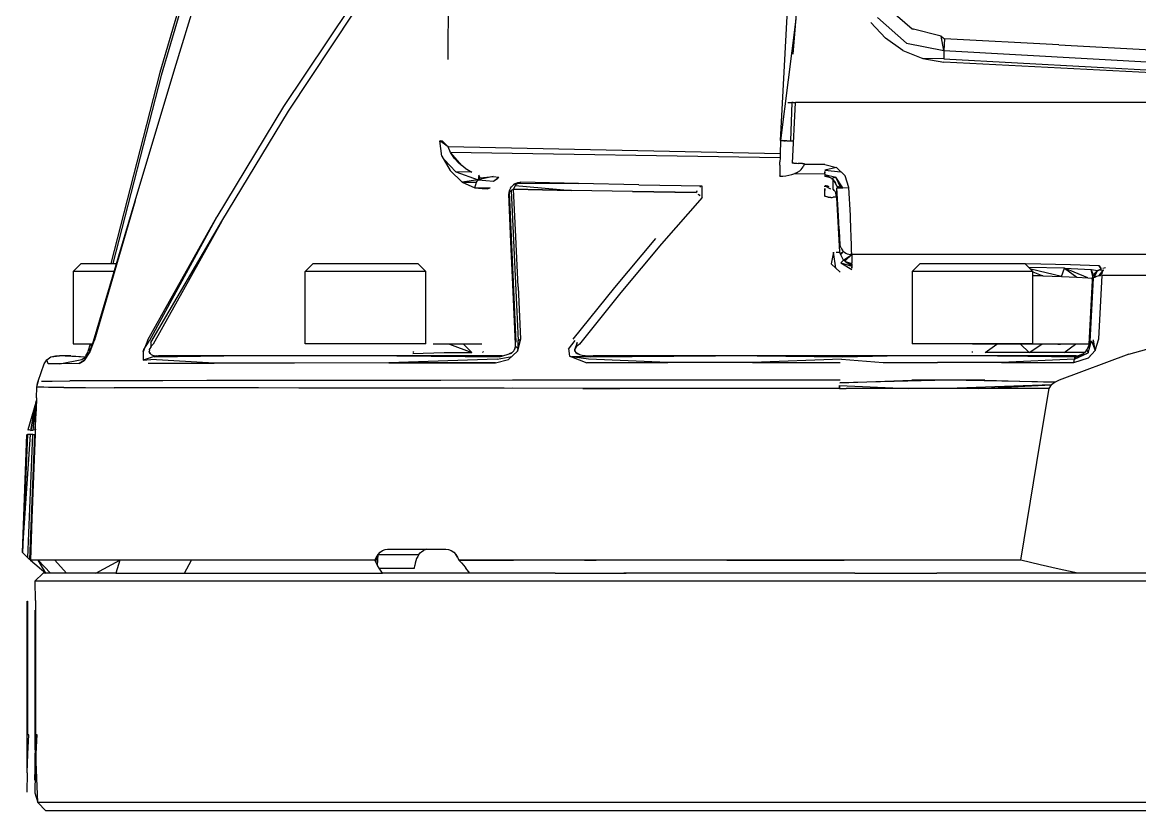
# Model space of a CAD drawing. Header units: millimetres. Extents: x -57554 to 16546, y 2142 to 98430.
# Drawn here: x -45998.7 to -45721.2, y 66074 to 66269.9 of the extents above; entities that cross this region are included whole.
import ezdxf

# ---------------------------------------------------------------- set-up
doc = ezdxf.new("R2010")
doc.units = ezdxf.units.MM

msp = doc.modelspace()

# ---------------------------------------------------------------- linework, layer by layer
at = {"color": 2, "linetype": 'Continuous'}
for p, q in [((-45810.36, 66240.48), (-45799.19, 66453.54)), ((-45964.42, 66257.5), (-45955.02, 66289.62)), ((-45954.79, 66288.72), (-45964.2, 66256.62)), ((-45960.79, 66258.35), (-45951.34, 66289.51)), ((-45892.91, 66260.64), (-45892.75, 66280.85)), ((-45805.92, 66278.43), (-45807.3, 66261.92)), ((-45917.36, 66273.53), (-45933.77, 66248.9)), ((-45932.58, 66247.77), (-45916.26, 66272.39)), ((-45786.25, 66271.03), (-45779.04, 66264.7)), ((-45783.11, 66272.96), (-45777.67, 66268.24)), ((-45806.57, 66270.66), (-45810.36, 66240.48)), ((-45784.33, 66265.91), (-45787.93, 66269.85)), ((-45777.67, 66268.24), (-45777.22, 66268.13)), ((-45770.45, 66266.43), (-45777.67, 66268.24)), ((-45779.96, 66262.87), (-45784.33, 66265.91)), ((-45769.78, 66262.85), (-45770.45, 66266.43)), ((-45770.45, 66266.43), (-45769.66, 66265.74)), ((-45769.66, 66265.74), (-45769.78, 66262.85)), ((-45741.21, 66264.23), (-45769.66, 66265.74)), ((-45779.96, 66262.87), (-45775.03, 66260.86)), ((-45779.04, 66264.7), (-45769.78, 66262.85)), ((-45769.78, 66262.85), (-45769.82, 66260.76)), ((-45769.78, 66262.85), (-45674.35, 66257.49)), ((-45741.21, 66264.23), (-45715.17, 66262.84)), ((-45775.03, 66260.86), (-45769.77, 66259.99)), ((-45769.82, 66260.76), (-45775.03, 66260.86)), ((-45769.82, 66260.76), (-45674.48, 66255.55)), ((-45674.53, 66255), (-45769.77, 66259.99)), ((-45970.6, 66225.47), (-45960.79, 66258.35)), ((-45964.54, 66257.04), (-45964.42, 66257.5)), ((-45964.54, 66257.04), (-45964.42, 66257.5)), ((-45976.62, 66209.95), (-45964.54, 66257.04)), ((-45964.2, 66256.62), (-45976.15, 66209.95)), ((-45933.77, 66248.9), (-45950.4, 66221.51)), ((-45808.53, 66249.95), (-45808.02, 66249.95)), ((-45808.02, 66249.95), (-45807.57, 66249.95)), ((-45808.02, 66249.95), (-45807.65, 66249.95)), ((-45807.57, 66249.95), (-45807.87, 66240.38)), ((-45807.65, 66249.95), (-45807.57, 66249.95)), ((-45807.2, 66249.95), (-45807.57, 66249.95)), ((-45806.71, 66249.95), (-45807.5, 66234.83)), ((-45807.2, 66249.95), (-45806.93, 66249.95)), ((-45806.93, 66249.95), (-45806.76, 66249.95)), ((-45806.76, 66249.95), (-45806.71, 66249.95)), ((-45806.6, 66249.95), (-45806.68, 66249.95)), ((-45806.48, 66249.95), (-45806.6, 66249.95)), ((-45806.3, 66249.95), (-45806.48, 66249.95)), ((-45806.09, 66249.95), (-45806.3, 66249.95)), ((-45805.83, 66249.95), (-45806.09, 66249.95)), ((-45805.53, 66249.95), (-45805.83, 66249.95)), ((-45805.21, 66249.95), (-45805.53, 66249.95)), ((-45804.85, 66249.95), (-45805.21, 66249.95)), ((-45804.48, 66249.95), (-45804.85, 66249.95)), ((-45804.1, 66249.95), (-45804.48, 66249.95)), ((-45803.71, 66249.95), (-45804.1, 66249.95)), ((-45532.35, 66249.95), (-45803.71, 66249.95)), ((-45949.13, 66220.41), (-45932.58, 66247.77)), ((-45810.36, 66240.48), (-45810.4, 66239.35)), ((-45810.36, 66240.48), (-45809.95, 66240.46)), ((-45892.89, 66238.94), (-45894.99, 66240.37)), ((-45894.99, 66240.37), (-45894.4, 66240.37)), ((-45894.5, 66236.62), (-45894.99, 66240.37)), ((-45894.4, 66240.37), (-45892.89, 66238.94)), ((-45810.46, 66237.16), (-45892.89, 66238.94)), ((-45892.33, 66237.51), (-45892.89, 66238.94)), ((-45810.43, 66238.23), (-45810.46, 66237.16)), ((-45810.4, 66239.35), (-45810.43, 66238.23)), ((-45809.17, 66240.42), (-45809.95, 66240.46)), ((-45809.95, 66240.46), (-45809.55, 66240.44)), ((-45809.55, 66240.44), (-45809.17, 66240.42)), ((-45808.8, 66240.41), (-45809.17, 66240.42)), ((-45808.8, 66240.41), (-45808.45, 66240.4)), ((-45808.45, 66240.4), (-45808.14, 66240.39)), ((-45808.14, 66240.39), (-45807.87, 66240.38)), ((-45807.87, 66240.38), (-45807.64, 66240.38)), ((-45807.64, 66240.38), (-45807.45, 66240.38)), ((-45807.45, 66240.38), (-45807.32, 66240.38)), ((-45807.32, 66240.38), (-45807.23, 66240.39)), ((-45894.5, 66236.62), (-45892.45, 66233.07)), ((-45891.04, 66232.71), (-45893.8, 66235.66)), ((-45891.85, 66236.8), (-45892.33, 66237.51)), ((-45810.49, 66236.15), (-45892.33, 66237.51)), ((-45889.48, 66234.27), (-45892.33, 66237.51)), ((-45892.33, 66237.51), (-45891.4, 66236.13)), ((-45891.4, 66236.13), (-45891.85, 66236.8)), ((-45891.4, 66236.13), (-45890.16, 66234.81)), ((-45810.52, 66234.35), (-45810.51, 66235.2)), ((-45810.49, 66236.15), (-45810.51, 66235.2)), ((-45810.46, 66237.16), (-45810.49, 66236.15)), ((-45889.44, 66230.14), (-45892.45, 66233.07)), ((-45886.99, 66232.61), (-45891.04, 66232.71)), ((-45891.04, 66232.71), (-45885.43, 66230.68)), ((-45888.67, 66233.62), (-45890.16, 66234.81)), ((-45888.67, 66233.62), (-45886.99, 66232.61)), ((-45810.52, 66234.35), (-45810.54, 66233.6)), ((-45810.54, 66233.6), (-45810.54, 66232.96)), ((-45810.54, 66232.96), (-45810.54, 66232.45)), ((-45810.54, 66232.45), (-45810.54, 66232.06)), ((-45807.57, 66232.03), (-45806.85, 66232.27)), ((-45807.4, 66234.84), (-45807.47, 66234.83)), ((-45807.27, 66234.84), (-45807.4, 66234.84)), ((-45807.1, 66234.84), (-45807.27, 66234.84)), ((-45807.1, 66234.84), (-45806.88, 66234.84)), ((-45806.88, 66234.84), (-45806.62, 66234.83)), ((-45806.39, 66232.49), (-45806.85, 66232.27)), ((-45806.85, 66232.27), (-45799.37, 66232.23)), ((-45806.62, 66234.83), (-45806.33, 66234.82)), ((-45806.39, 66232.49), (-45806.12, 66232.62)), ((-45806.33, 66234.82), (-45806, 66234.81)), ((-45806.12, 66232.62), (-45805.6, 66232.95)), ((-45805.65, 66234.8), (-45806, 66234.81)), ((-45805.28, 66234.78), (-45805.65, 66234.8)), ((-45805.6, 66232.95), (-45805.21, 66233.28)), ((-45804.89, 66234.76), (-45805.28, 66234.78)), ((-45805.21, 66233.28), (-45804.73, 66233.93)), ((-45804.89, 66234.76), (-45804.5, 66234.74)), ((-45804.52, 66234.52), (-45804.73, 66233.93)), ((-45804.51, 66234.6), (-45804.52, 66234.52)), ((-45799.37, 66234.52), (-45804.52, 66234.52)), ((-45804.5, 66234.74), (-45804.51, 66234.67)), ((-45804.51, 66234.67), (-45804.51, 66234.6)), ((-45799.37, 66234.52), (-45796.47, 66233.77)), ((-45796.47, 66233.77), (-45799.37, 66233.08)), ((-45799.37, 66233.08), (-45795.38, 66232.73)), ((-45799.37, 66232.77), (-45799.37, 66232.54)), ((-45799.37, 66232.48), (-45799.37, 66232.77)), ((-45799.37, 66232.54), (-45799.37, 66232.48)), ((-45799.37, 66232.23), (-45799.37, 66232.48)), ((-45799.37, 66232.23), (-45799.37, 66231.6)), ((-45794.29, 66231.7), (-45796.47, 66233.77)), ((-45885.43, 66230.68), (-45889.44, 66230.14)), ((-45889.44, 66230.14), (-45885.91, 66230.15)), ((-45889.44, 66230.14), (-45886.29, 66228.71)), ((-45886.29, 66228.71), (-45885.91, 66230.15)), ((-45886.29, 66228.71), (-45885.91, 66230.15)), ((-45885.91, 66230.15), (-45885.43, 66230.7)), ((-45885.91, 66230.15), (-45885.43, 66230.68)), ((-45885.26, 66231.9), (-45885.43, 66230.68)), ((-45881.7, 66231.51), (-45885.43, 66230.7)), ((-45885.43, 66230.68), (-45884.96, 66231.22)), ((-45885.43, 66230.7), (-45884.96, 66231.22)), ((-45885.43, 66230.7), (-45881.62, 66230.42)), ((-45884.96, 66231.22), (-45885.26, 66231.9)), ((-45884.96, 66231.22), (-45881.7, 66231.51)), ((-45881.7, 66231.51), (-45880.32, 66231.39)), ((-45881.62, 66230.42), (-45881.33, 66230.67)), ((-45881.33, 66230.67), (-45880.66, 66231.05)), ((-45881.33, 66230.67), (-45881.01, 66230.88)), ((-45881.02, 66230.89), (-45880.32, 66231.39)), ((-45881.01, 66230.88), (-45880.66, 66231.05)), ((-45876.66, 66229.5), (-45876.95, 66229.25)), ((-45876.34, 66229.71), (-45876.66, 66229.5)), ((-45876.34, 66229.71), (-45876, 66229.88)), ((-45875.61, 66229.88), (-45876.24, 66229.29)), ((-45876, 66229.88), (-45875.63, 66230.01)), ((-45875.63, 66230.01), (-45875.26, 66230.08)), ((-45874.87, 66230.11), (-45875.61, 66229.88)), ((-45875.61, 66229.88), (-45860.58, 66229.78)), ((-45875.26, 66230.08), (-45874.87, 66230.11)), ((-45860.58, 66229.78), (-45874.87, 66230.11)), ((-45845.56, 66229.48), (-45860.58, 66229.78)), ((-45845.56, 66229.48), (-45829.86, 66229.21)), ((-45810.54, 66232.06), (-45810.52, 66231.82)), ((-45810.52, 66231.82), (-45810.51, 66231.72)), ((-45810.51, 66231.6), (-45810.51, 66231.72)), ((-45810.51, 66231.6), (-45809.76, 66231.64)), ((-45809.76, 66231.64), (-45809.02, 66231.72)), ((-45809.02, 66231.72), (-45808.29, 66231.85)), ((-45808.29, 66231.85), (-45807.57, 66232.03)), ((-45799.37, 66232.02), (-45796.65, 66231.41)), ((-45799.37, 66231.64), (-45799, 66231.58)), ((-45797.92, 66231.23), (-45799.37, 66231.6)), ((-45799, 66231.58), (-45799.37, 66231.6)), ((-45798.62, 66231.51), (-45799, 66231.58)), ((-45798.26, 66231.39), (-45798.62, 66231.51)), ((-45797.92, 66231.23), (-45798.26, 66231.39)), ((-45797.6, 66231.02), (-45797.92, 66231.23)), ((-45796.65, 66231.41), (-45797.6, 66231.02)), ((-45797.6, 66231.02), (-45797.31, 66230.78)), ((-45797.05, 66230.5), (-45797.31, 66230.78)), ((-45797.31, 66228.38), (-45797.31, 66230.78)), ((-45797.31, 66230.78), (-45796.42, 66229.13)), ((-45797.05, 66230.5), (-45797.31, 66230.78)), ((-45796.83, 66230.19), (-45797.05, 66230.5)), ((-45796.65, 66229.86), (-45796.83, 66230.19)), ((-45794.88, 66228.76), (-45796.65, 66231.41)), ((-45795.43, 66228.75), (-45796.65, 66231.41)), ((-45796.51, 66229.5), (-45796.65, 66229.86)), ((-45796.42, 66229.13), (-45796.51, 66229.5)), ((-45793.38, 66228.83), (-45794.29, 66231.7)), ((-45886.3, 66228.7), (-45882.49, 66228.74)), ((-45886.3, 66228.7), (-45884.5, 66228.59)), ((-45882.49, 66228.74), (-45884.5, 66228.59)), ((-45884.5, 66228.59), (-45883.23, 66228.47)), ((-45883.23, 66228.47), (-45882.49, 66228.74)), ((-45877.86, 66227.19), (-45877.67, 66227.64)), ((-45877.82, 66227.57), (-45877.86, 66227.19)), ((-45877.32, 66215.34), (-45877.86, 66227.19)), ((-45877.74, 66227.94), (-45877.82, 66227.57)), ((-45877.61, 66228.31), (-45877.74, 66227.94)), ((-45877.67, 66227.64), (-45877.27, 66228.05)), ((-45875.99, 66190.34), (-45877.67, 66227.64)), ((-45877.43, 66228.65), (-45877.61, 66228.31)), ((-45877.43, 66228.65), (-45877.21, 66228.97)), ((-45876.69, 66228.4), (-45877.27, 66228.05)), ((-45877.27, 66228.05), (-45875.56, 66190.76)), ((-45877.21, 66228.97), (-45876.95, 66229.25)), ((-45876.24, 66229.29), (-45876.69, 66228.4)), ((-45876.13, 66216.56), (-45876.69, 66228.4)), ((-45876.69, 66228.4), (-45862.26, 66228.08)), ((-45862.26, 66228.08), (-45876.69, 66228.4)), ((-45876.13, 66216.56), (-45876.69, 66228.4)), ((-45876.24, 66229.29), (-45862.26, 66228.08)), ((-45847.1, 66227.79), (-45862.26, 66228.08)), ((-45847.1, 66227.79), (-45831.28, 66227.53)), ((-45831.27, 66227.54), (-45847.1, 66227.79)), ((-45831.27, 66227.54), (-45831.12, 66228)), ((-45831.12, 66228), (-45831.26, 66227.53)), ((-45830.85, 66227.16), (-45830.61, 66226.95)), ((-45830.85, 66227.16), (-45830.37, 66226.74)), ((-45830.61, 66226.95), (-45830.37, 66226.74)), ((-45830.43, 66228.99), (-45830.15, 66229.14)), ((-45830.4, 66229), (-45830.15, 66229.14)), ((-45829.86, 66229.09), (-45829.86, 66229.17)), ((-45829.86, 66228.96), (-45829.86, 66229.09)), ((-45829.86, 66228.79), (-45829.86, 66228.96)), ((-45829.86, 66228.87), (-45829.86, 66228.96)), ((-45829.86, 66228.79), (-45829.86, 66228.87)), ((-45829.86, 66228.58), (-45829.86, 66228.79)), ((-45829.86, 66228.33), (-45829.86, 66228.58)), ((-45829.86, 66228.04), (-45829.86, 66228.33)), ((-45829.86, 66227.73), (-45829.86, 66228.04)), ((-45829.86, 66227.39), (-45829.86, 66227.73)), ((-45829.86, 66227.03), (-45829.86, 66227.68)), ((-45829.86, 66227.39), (-45829.86, 66227.68)), ((-45829.86, 66227.03), (-45829.86, 66227.39)), ((-45829.86, 66226.66), (-45829.86, 66227.03)), ((-45829.86, 66226.29), (-45829.86, 66226.66)), ((-45799, 66229.18), (-45799.37, 66229.21)), ((-45799.37, 66229.21), (-45797.99, 66228.44)), ((-45799.37, 66229.09), (-45799.37, 66229.17)), ((-45799.37, 66228.96), (-45799.37, 66229.09)), ((-45799.37, 66228.58), (-45799.37, 66228.05)), ((-45799.37, 66228.33), (-45799.37, 66228.58)), ((-45799.37, 66228.05), (-45799.37, 66228.33)), ((-45799.37, 66228.04), (-45799.37, 66228.33)), ((-45799.37, 66227.73), (-45799.37, 66228.04)), ((-45799.37, 66227.39), (-45799.37, 66227.73)), ((-45799.37, 66227.03), (-45799.37, 66227.39)), ((-45799.37, 66226.66), (-45799.37, 66227.03)), ((-45798.23, 66226.34), (-45799.37, 66226.66)), ((-45799.37, 66226.66), (-45797.88, 66226.35)), ((-45798.62, 66229.11), (-45799, 66229.18)), ((-45798.26, 66228.99), (-45798.62, 66229.11)), ((-45797.05, 66228.1), (-45797.31, 66228.38)), ((-45797.06, 66228.11), (-45797.31, 66228.38)), ((-45796.83, 66227.8), (-45797.05, 66228.1)), ((-45796.65, 66227.46), (-45796.83, 66227.8)), ((-45796.48, 66226.38), (-45796.65, 66227.46)), ((-45796.51, 66227.11), (-45796.65, 66227.46)), ((-45795.97, 66228.74), (-45796.42, 66229.13)), ((-45795.43, 66228.75), (-45796.42, 66229.13)), ((-45796.01, 66221.78), (-45796.38, 66228.75)), ((-45796.38, 66228.75), (-45795.97, 66228.74)), ((-45796.38, 66226.36), (-45796.38, 66228.75)), ((-45795.97, 66228.74), (-45795.43, 66228.75)), ((-45795.43, 66228.75), (-45794.88, 66228.76)), ((-45794.88, 66228.76), (-45793.38, 66228.83)), ((-45793.02, 66221.86), (-45793.38, 66228.83)), ((-45980.96, 66190.62), (-45970.6, 66225.47)), ((-45970.6, 66225.47), (-45980.77, 66190.91)), ((-45829.86, 66226.29), (-45839.9, 66214.85)), ((-45798.23, 66226.34), (-45798.6, 66226.32)), ((-45797.88, 66226.35), (-45798.23, 66226.34)), ((-45797.88, 66226.35), (-45797.55, 66226.36)), ((-45797.55, 66226.36), (-45797.26, 66226.37)), ((-45797, 66226.38), (-45797.26, 66226.37)), ((-45796.78, 66226.38), (-45797, 66226.38)), ((-45796.61, 66226.38), (-45796.78, 66226.38)), ((-45796.48, 66226.38), (-45796.61, 66226.38)), ((-45795.67, 66212.75), (-45796.38, 66226.36)), ((-45967.49, 66190.95), (-45950.4, 66221.51)), ((-45950.4, 66221.51), (-45967.2, 66190.65)), ((-45795.84, 66218.41), (-45796.01, 66221.78)), ((-45792.97, 66220.6), (-45793.02, 66221.86)), ((-45967.49, 66190.95), (-45951.77, 66219.06)), ((-45966.74, 66190.28), (-45949.13, 66220.41)), ((-45949.13, 66220.41), (-45966.15, 66189.87)), ((-45795.84, 66218.41), (-45795.71, 66215.93)), ((-45792.93, 66219.36), (-45792.97, 66220.6)), ((-45792.88, 66218.17), (-45792.93, 66219.36)), ((-45875.54, 66204.13), (-45876.13, 66216.56)), ((-45851.55, 66203.98), (-45841.36, 66216.12)), ((-45795.71, 66215.93), (-45795.67, 66214.96)), ((-45792.84, 66217.04), (-45792.88, 66218.17)), ((-45792.8, 66215.99), (-45792.84, 66217.04)), ((-45792.77, 66215.05), (-45792.8, 66215.99)), ((-45876.77, 66202.91), (-45877.32, 66215.34)), ((-45839.9, 66214.85), (-45850.03, 66202.71)), ((-45797.17, 66212.74), (-45797.76, 66209.8)), ((-45796.67, 66208.77), (-45797.17, 66212.74)), ((-45796.55, 66212.76), (-45796.29, 66212.76)), ((-45796.29, 66212.76), (-45796.07, 66212.76)), ((-45796.07, 66212.76), (-45795.9, 66212.76)), ((-45795.9, 66212.76), (-45795.77, 66212.76)), ((-45795.77, 66212.76), (-45795.69, 66212.76)), ((-45794.74, 66210.72), (-45795.69, 66212.76)), ((-45795.67, 66214.96), (-45795.62, 66214.59)), ((-45795.66, 66212.68), (-45795.67, 66212.75)), ((-45795.62, 66214.59), (-45795.53, 66214.22)), ((-45795.54, 66212.42), (-45794.74, 66212.94)), ((-45795.53, 66214.22), (-45795.39, 66213.86)), ((-45795.41, 66212.15), (-45794.74, 66212.94)), ((-45795.39, 66213.86), (-45795.21, 66213.53)), ((-45795.21, 66213.53), (-45794.99, 66213.22)), ((-45794.74, 66212.94), (-45794.99, 66213.22)), ((-45794.74, 66212.94), (-45794.44, 66212.7)), ((-45792.74, 66214.21), (-45792.77, 66215.05)), ((-45792.72, 66213.5), (-45792.74, 66214.21)), ((-45792.7, 66212.93), (-45792.72, 66213.5)), ((-45792.68, 66212.5), (-45792.7, 66212.93)), ((-45795.39, 66210.09), (-45794.74, 66210.72)), ((-45794.73, 66210.72), (-45795.39, 66210.09)), ((-45795.39, 66210.09), (-45792.67, 66208.42)), ((-45795.39, 66210.09), (-45792.67, 66209.27)), ((-45794.73, 66210.72), (-45792.67, 66212.12)), ((-45792.67, 66209.27), (-45794.73, 66210.72)), ((-45794.44, 66212.7), (-45794.12, 66212.5)), ((-45794.42, 66210.5), (-45792.67, 66212.12)), ((-45794.34, 66210.44), (-45792.67, 66209.9)), ((-45794.12, 66212.5), (-45793.78, 66212.33)), ((-45794.04, 66210.23), (-45793.78, 66210.11)), ((-45793.78, 66212.33), (-45793.42, 66212.22)), ((-45793.78, 66210.11), (-45793.42, 66209.99)), ((-45793.42, 66212.22), (-45793.05, 66212.14)), ((-45793.42, 66209.99), (-45793.05, 66209.92)), ((-45792.67, 66212.12), (-45793.05, 66212.14)), ((-45792.67, 66212.23), (-45792.68, 66212.5)), ((-45792.67, 66212.12), (-45792.67, 66212.23)), ((-45546.36, 66212.12), (-45792.67, 66212.12)), ((-45792.67, 66212.12), (-45792.67, 66209.9)), ((-45984.02, 66209.95), (-45986.02, 66207.95)), ((-45986.02, 66207.95), (-45986.02, 66189.95)), ((-45975.8, 66207.95), (-45986.02, 66207.95)), ((-45984.02, 66209.95), (-45983.86, 66209.95)), ((-45983.86, 66209.95), (-45983.38, 66209.95)), ((-45983.38, 66209.95), (-45982.6, 66209.95)), ((-45982.6, 66209.95), (-45975.21, 66209.95)), ((-45981.53, 66209.95), (-45980.87, 66209.95)), ((-45980.87, 66209.95), (-45980.21, 66209.95)), ((-45928.44, 66207.95), (-45926.44, 66209.95)), ((-45928.44, 66189.95), (-45928.44, 66207.95)), ((-45898.44, 66207.95), (-45928.44, 66207.95)), ((-45926.44, 66209.95), (-45926.28, 66209.95)), ((-45926.28, 66209.95), (-45925.8, 66209.95)), ((-45925.8, 66209.95), (-45925.02, 66209.95)), ((-45925.02, 66209.95), (-45924.49, 66209.95)), ((-45925.02, 66209.95), (-45900.44, 66209.95)), ((-45924.49, 66209.95), (-45923.95, 66209.95)), ((-45917.45, 66209.95), (-45916.46, 66209.95)), ((-45916.46, 66209.95), (-45915.47, 66209.95)), ((-45907.53, 66209.95), (-45906.66, 66209.95)), ((-45906.66, 66209.95), (-45905.79, 66209.95)), ((-45901.07, 66209.95), (-45900.83, 66209.95)), ((-45900.83, 66209.95), (-45900.6, 66209.95)), ((-45898.44, 66207.95), (-45900.44, 66209.95)), ((-45898.44, 66189.95), (-45898.44, 66207.95)), ((-45795.57, 66207.73), (-45797.76, 66209.8)), ((-45793.05, 66209.92), (-45792.67, 66209.9)), ((-45792.67, 66209.78), (-45793.05, 66209.92)), ((-45793.05, 66209.92), (-45792.67, 66209.65)), ((-45793.05, 66209.92), (-45792.67, 66209.27)), ((-45792.67, 66209.78), (-45792.67, 66209.65)), ((-45792.67, 66209.27), (-45792.67, 66209.65)), ((-45792.67, 66209.65), (-45792.67, 66209.48)), ((-45792.67, 66209.48), (-45792.67, 66209.27)), ((-45792.67, 66209.27), (-45792.67, 66209.02)), ((-45792.67, 66208.96), (-45792.67, 66209.02)), ((-45792.67, 66209.02), (-45792.67, 66208.73)), ((-45792.67, 66208.73), (-45792.67, 66208.96)), ((-45775.69, 66209.95), (-45777.69, 66207.95)), ((-45777.69, 66207.95), (-45777.69, 66189.95)), ((-45747.69, 66207.95), (-45777.69, 66207.95)), ((-45775.69, 66209.95), (-45775.53, 66209.95)), ((-45775.53, 66209.95), (-45775.05, 66209.95)), ((-45775.05, 66209.95), (-45774.66, 66209.95)), ((-45775.05, 66209.95), (-45774.27, 66209.95)), ((-45774.66, 66209.95), (-45774.27, 66209.95)), ((-45774.27, 66209.95), (-45749.69, 66209.95)), ((-45768.59, 66209.95), (-45767.65, 66209.95)), ((-45767.65, 66209.95), (-45766.7, 66209.95)), ((-45758.67, 66209.95), (-45757.73, 66209.95)), ((-45757.73, 66209.95), (-45756.78, 66209.95)), ((-45751.1, 66209.95), (-45750.71, 66209.95)), ((-45750.71, 66209.95), (-45750.32, 66209.95)), ((-45749.69, 66209.95), (-45747.69, 66207.95)), ((-45738.38, 66209.62), (-45749.47, 66209.83)), ((-45739.87, 66208.77), (-45748.68, 66208.95)), ((-45740.55, 66206.7), (-45748.23, 66208.5)), ((-45747.69, 66189.95), (-45747.69, 66207.95)), ((-45747.69, 66207.87), (-45745.24, 66206.82)), ((-45740.55, 66206.7), (-45739.87, 66208.77)), ((-45734.06, 66206.4), (-45739.87, 66208.77)), ((-45739.87, 66208.77), (-45733.19, 66208.47)), ((-45739.87, 66208.77), (-45736.78, 66206.56)), ((-45731.25, 66209.32), (-45738.38, 66209.62)), ((-45732.6, 66207.08), (-45733.19, 66208.47)), ((-45733.19, 66208.47), (-45731.54, 66208.16)), ((-45732.77, 66206.73), (-45733.19, 66208.47)), ((-45732.35, 66207.46), (-45732.57, 66207.14)), ((-45731.72, 66208.05), (-45732.53, 66206.44)), ((-45732.09, 66207.75), (-45732.35, 66207.46)), ((-45731.8, 66208), (-45732.09, 66207.75)), ((-45731.8, 66208), (-45731.72, 66208.05)), ((-45731.8, 66208), (-45731.72, 66208.05)), ((-45731.72, 66208.05), (-45731.54, 66208.16)), ((-45731.13, 66208.38), (-45731.54, 66208.16)), ((-45730.24, 66208.27), (-45731.54, 66208.16)), ((-45731.47, 66208.21), (-45731.13, 66208.38)), ((-45731.47, 66208.21), (-45731.38, 66208.25)), ((-45731.38, 66208.25), (-45731.13, 66208.38)), ((-45731.25, 66209.32), (-45730.71, 66208.59)), ((-45730.71, 66208.59), (-45731.25, 66209.32)), ((-45730.24, 66208.27), (-45731.2, 66206.91)), ((-45731.2, 66206.91), (-45730.3, 66208.14)), ((-45730.76, 66208.5), (-45731.13, 66208.38)), ((-45730.86, 66206.95), (-45730.45, 66207.42)), ((-45730.45, 66207.42), (-45730.38, 66207.82)), ((-45730.38, 66207.82), (-45730.3, 66208.14)), ((-45730.36, 66208.75), (-45729.62, 66208.95)), ((-45730.36, 66208.75), (-45730, 66208.87)), ((-45730.3, 66208.14), (-45730.2, 66208.38)), ((-45730.3, 66208.14), (-45730.24, 66208.27)), ((-45730.2, 66208.38), (-45730.24, 66208.27)), ((-45730, 66208.87), (-45729.62, 66208.95)), ((-45745.24, 66206.82), (-45747.69, 66206.86)), ((-45745.24, 66206.82), (-45740.55, 66206.7)), ((-45740.55, 66206.7), (-45736.78, 66206.56)), ((-45736.78, 66206.56), (-45734.06, 66206.4)), ((-45734.06, 66206.4), (-45732.91, 66206.28)), ((-45732.99, 66205.68), (-45733.83, 66189.88)), ((-45732.7, 66206.3), (-45733.55, 66190.5)), ((-45732.98, 66205.84), (-45732.99, 66205.68)), ((-45732.96, 66206.06), (-45732.98, 66205.84)), ((-45732.96, 66206.06), (-45732.87, 66206.44)), ((-45732.87, 66206.44), (-45732.74, 66206.8)), ((-45732.84, 66206.15), (-45732.7, 66206.3)), ((-45732.57, 66207.14), (-45732.74, 66206.8)), ((-45732.7, 66206.3), (-45732.53, 66206.44)), ((-45732.53, 66206.44), (-45732.32, 66206.56)), ((-45732.53, 66206.44), (-45732.32, 66206.56)), ((-45732.32, 66206.56), (-45732.08, 66206.67)), ((-45732.08, 66206.67), (-45731.81, 66206.77)), ((-45731.81, 66206.77), (-45731.51, 66206.85)), ((-45731.51, 66206.85), (-45731.2, 66206.91)), ((-45731.35, 66191.17), (-45730.51, 66206.97)), ((-45731.2, 66206.91), (-45730.86, 66206.95)), ((-45700.65, 66206.86), (-45730.51, 66206.97)), ((-45876.2, 66189.88), (-45876.77, 66202.91)), ((-45875.54, 66204.13), (-45874.94, 66191.09)), ((-45861.87, 66191.1), (-45851.55, 66203.98)), ((-45850.03, 66202.71), (-45860.25, 66189.87)), ((-45980.81, 66190.77), (-45981.9, 66187.96)), ((-45981.71, 66188.45), (-45980.77, 66190.92)), ((-45981.71, 66188.44), (-45980.77, 66190.91)), ((-45981.69, 66188.52), (-45980.96, 66190.62)), ((-45967.5, 66190.94), (-45968.65, 66187.99)), ((-45968.45, 66188.51), (-45967.2, 66190.65)), ((-45875.68, 66188.13), (-45874.94, 66191.09)), ((-45874.94, 66191.08), (-45875.68, 66188.13)), ((-45875.56, 66190.76), (-45874.94, 66191.1)), ((-45875.56, 66190.76), (-45874.95, 66191.08)), ((-45875.53, 66188.73), (-45875.56, 66190.76)), ((-45863.02, 66188.62), (-45861.38, 66190.75)), ((-45734.31, 66188.44), (-45733.1, 66190.73)), ((-45733.97, 66187.75), (-45733.1, 66190.73)), ((-45733.92, 66189.34), (-45733.1, 66190.73)), ((-45733.55, 66190.5), (-45733.1, 66190.73)), ((-45733.1, 66190.73), (-45732.24, 66188.31)), ((-45732.24, 66188.31), (-45732.65, 66190.97)), ((-45732.24, 66188.31), (-45731.35, 66191.17)), ((-45723.88, 66187.43), (-45706.11, 66192.28)), ((-45986.02, 66189.95), (-45985.83, 66189.95)), ((-45985.83, 66189.95), (-45985.28, 66189.95)), ((-45985.28, 66189.95), (-45984.38, 66189.95)), ((-45984.38, 66189.95), (-45982.39, 66189.95)), ((-45981.9, 66187.96), (-45983.28, 66185.84)), ((-45982.89, 66187.01), (-45982.43, 66187.79)), ((-45982.89, 66187.01), (-45982.43, 66187.79)), ((-45982.43, 66187.79), (-45982.31, 66188.16)), ((-45982.39, 66189.95), (-45981.62, 66189.95)), ((-45982.31, 66188.16), (-45981.77, 66189.95)), ((-45982.09, 66187.81), (-45982.14, 66187.59)), ((-45982.05, 66187.92), (-45982.13, 66187.65)), ((-45982.09, 66187.81), (-45982.13, 66187.65)), ((-45982.05, 66187.92), (-45982.09, 66187.81)), ((-45981.95, 66188.24), (-45982.05, 66187.92)), ((-45981.95, 66188.24), (-45981.69, 66188.93)), ((-45981.9, 66187.96), (-45981.72, 66188.43)), ((-45981.69, 66188.93), (-45981.83, 66188.58)), ((-45981.69, 66188.93), (-45981.83, 66188.59)), ((-45981.56, 66189.26), (-45981.69, 66188.93)), ((-45981.62, 66189.95), (-45981.19, 66189.95)), ((-45981.56, 66189.95), (-45981.56, 66189.26)), ((-45981.3, 66189.88), (-45981.28, 66189.95)), ((-45981.29, 66189.88), (-45981.28, 66189.95)), ((-45968.65, 66187.99), (-45968.45, 66188.51)), ((-45968.65, 66187.99), (-45968.62, 66185.9)), ((-45967.12, 66188.44), (-45967.15, 66188.09)), ((-45967.07, 66187.81), (-45967.15, 66188.09)), ((-45967.15, 66188.09), (-45967.07, 66187.79)), ((-45967.12, 66188.44), (-45966.98, 66188.81)), ((-45967.12, 66188.44), (-45967.04, 66188.65)), ((-45967.07, 66187.81), (-45966.9, 66187.54)), ((-45966.9, 66187.54), (-45967.07, 66187.79)), ((-45966.95, 66187.62), (-45967.07, 66187.79)), ((-45966.98, 66188.81), (-45967.04, 66188.65)), ((-45966.76, 66189.17), (-45966.98, 66188.81)), ((-45966.74, 66190.28), (-45966.76, 66189.17)), ((-45966.76, 66189.17), (-45966.48, 66189.53)), ((-45966.48, 66189.53), (-45966.15, 66189.87)), ((-45898.44, 66189.95), (-45928.44, 66189.95)), ((-45901.69, 66187.55), (-45893.86, 66187.83)), ((-45901.57, 66187.8), (-45901.47, 66188.09)), ((-45901.56, 66187.83), (-45901.47, 66188.09)), ((-45884.52, 66189.88), (-45896.62, 66189.88)), ((-45893.86, 66187.83), (-45887.06, 66187.83)), ((-45892.54, 66189.88), (-45887.06, 66187.83)), ((-45887.06, 66187.83), (-45889.1, 66189.88)), ((-45884.42, 66187.8), (-45884.17, 66188.09)), ((-45884.4, 66187.83), (-45884.17, 66188.09)), ((-45875.68, 66188.13), (-45877.95, 66186.03)), ((-45877, 66187.81), (-45877.77, 66187.48)), ((-45877.07, 66187.73), (-45876.61, 66188.25)), ((-45877.07, 66187.73), (-45877, 66187.81)), ((-45877, 66187.81), (-45876.61, 66188.25)), ((-45876.61, 66188.25), (-45876.41, 66188.59)), ((-45876.19, 66189.42), (-45876.41, 66188.59)), ((-45876.41, 66188.59), (-45876.26, 66188.98)), ((-45876.41, 66188.59), (-45876.37, 66188.7)), ((-45876.37, 66188.7), (-45876.26, 66188.98)), ((-45876.26, 66188.98), (-45876.19, 66189.42)), ((-45876.19, 66189.42), (-45876.2, 66189.88)), ((-45876.19, 66189.42), (-45875.53, 66188.73)), ((-45863.04, 66188.78), (-45862.76, 66186.89)), ((-45861.49, 66188.46), (-45861.37, 66188.83)), ((-45861.43, 66188.62), (-45861.49, 66188.46)), ((-45861.49, 66188.46), (-45861.43, 66188.11)), ((-45860.83, 66190.33), (-45861.43, 66188.62)), ((-45861.43, 66188.62), (-45861.37, 66188.83)), ((-45861.43, 66188.11), (-45861.37, 66188.81)), ((-45861.43, 66188.11), (-45861.2, 66187.81)), ((-45860.83, 66190.33), (-45861.37, 66188.83)), ((-45861.1, 66189.19), (-45861.36, 66188.84)), ((-45861.2, 66187.81), (-45860.83, 66187.56)), ((-45860.32, 66187.35), (-45861.19, 66187.81)), ((-45861.19, 66187.81), (-45860.83, 66187.56)), ((-45861.1, 66189.19), (-45860.83, 66190.33)), ((-45860.25, 66189.87), (-45861.1, 66189.19)), ((-45747.69, 66189.95), (-45777.69, 66189.95)), ((-45733.83, 66189.88), (-45762.69, 66189.88)), ((-45762.69, 66187.83), (-45762.69, 66188.09)), ((-45762.69, 66187.8), (-45762.69, 66188.09)), ((-45759.51, 66187.83), (-45756.62, 66189.88)), ((-45734.81, 66187.83), (-45759.51, 66187.83)), ((-45750.81, 66189.88), (-45748.65, 66187.83)), ((-45748.65, 66187.83), (-45745.49, 66189.88)), ((-45741.46, 66189.88), (-45740.87, 66189.88)), ((-45739.92, 66187.83), (-45737.14, 66189.88)), ((-45735.15, 66187.55), (-45734.85, 66187.79)), ((-45734.85, 66187.79), (-45734.77, 66187.88)), ((-45734.31, 66188.44), (-45734.84, 66187.81)), ((-45734.84, 66187.81), (-45734.57, 66188.09)), ((-45734.77, 66187.88), (-45734.57, 66188.09)), ((-45734.57, 66188.09), (-45734.31, 66188.44)), ((-45734.31, 66188.44), (-45733.97, 66187.75)), ((-45733.92, 66189.34), (-45734.09, 66188.86)), ((-45733.55, 66190.5), (-45733.92, 66189.34)), ((-45733.83, 66189.88), (-45733.92, 66189.34)), ((-45732.24, 66188.31), (-45733.89, 66186.52)), ((-45993.23, 66184.96), (-45992.59, 66186)), ((-45992.59, 66186), (-45991.59, 66186.71)), ((-45992.25, 66184.99), (-45992.59, 66186)), ((-45989.35, 66185.02), (-45992.25, 66184.99)), ((-45991.59, 66186.71), (-45990.4, 66186.95)), ((-45991.59, 66186.71), (-45989.44, 66186.95)), ((-45990.4, 66186.95), (-45989.44, 66186.95)), ((-45986.59, 66186.95), (-45989.44, 66186.95)), ((-45989.35, 66185.02), (-45983.91, 66186.05)), ((-45984.54, 66185.05), (-45989.35, 66185.02)), ((-45984.52, 66185.05), (-45989.35, 66185.02)), ((-45988.01, 66186.95), (-45983, 66186.72)), ((-45986.59, 66186.95), (-45983, 66186.72)), ((-45983.28, 66185.84), (-45984.54, 66185.05)), ((-45984.52, 66185.05), (-45983.28, 66185.84)), ((-45983.91, 66186.05), (-45982.43, 66187.14)), ((-45983.91, 66186.05), (-45982.81, 66186.55)), ((-45982.96, 66186.95), (-45982.14, 66187.6)), ((-45982.89, 66186.95), (-45982.3, 66187.34)), ((-45982.13, 66187.65), (-45982.15, 66187.58)), ((-45965.43, 66186.98), (-45968.62, 66185.9)), ((-45968.62, 66185.9), (-45966.78, 66186.08)), ((-45967.38, 66185.12), (-45951.03, 66185.15)), ((-45966.95, 66187.62), (-45966.9, 66187.54)), ((-45966.9, 66187.54), (-45966.65, 66187.33)), ((-45951.03, 66185.15), (-45966.78, 66186.08)), ((-45966.65, 66187.33), (-45966.32, 66187.17)), ((-45966.32, 66187.17), (-45965.92, 66187.06)), ((-45965.92, 66187.06), (-45965.43, 66186.98)), ((-45965.89, 66186.73), (-45948.64, 66186.95)), ((-45965.43, 66186.98), (-45964.83, 66186.95)), ((-45879.46, 66186.95), (-45964.83, 66186.95)), ((-45931.04, 66185.18), (-45951.03, 66185.15)), ((-45907.66, 66185.22), (-45931.04, 66185.18)), ((-45880.75, 66186.15), (-45907.66, 66185.22)), ((-45907.66, 66185.22), (-45881.18, 66185.25)), ((-45881.18, 66185.25), (-45907.66, 66185.22)), ((-45905.66, 66186.95), (-45880.13, 66186.75)), ((-45881.18, 66185.25), (-45877.95, 66186.03)), ((-45881.18, 66185.25), (-45877.95, 66186.03)), ((-45880.75, 66186.15), (-45877.12, 66186.8)), ((-45880.13, 66186.75), (-45877.2, 66187.65)), ((-45877.2, 66187.65), (-45877.07, 66187.73)), ((-45877.2, 66187.65), (-45877.07, 66187.73)), ((-45862.76, 66186.89), (-45862.26, 66186.7)), ((-45862.76, 66186.89), (-45862.27, 66186.71)), ((-45862.26, 66186.7), (-45857.95, 66186.98)), ((-45857.52, 66186.75), (-45862.26, 66186.7)), ((-45858.07, 66186.16), (-45862.26, 66186.7)), ((-45862.26, 66186.7), (-45858.46, 66185.27)), ((-45862.25, 66186.7), (-45858.45, 66185.26)), ((-45860.83, 66187.56), (-45860.32, 66187.35)), ((-45860.8, 66187.55), (-45860.32, 66187.35)), ((-45860.32, 66187.35), (-45859.67, 66187.18)), ((-45859.67, 66187.18), (-45858.88, 66187.06)), ((-45858.88, 66187.06), (-45857.95, 66186.98)), ((-45858.46, 66185.27), (-45838.37, 66185.28)), ((-45838.37, 66185.28), (-45858.45, 66185.26)), ((-45838.37, 66185.28), (-45858.07, 66186.16)), ((-45857.95, 66186.98), (-45856.88, 66186.95)), ((-45836.96, 66186.95), (-45857.52, 66186.75)), ((-45857.52, 66186.75), (-45826.55, 66186.95)), ((-45736.94, 66186.95), (-45856.88, 66186.95)), ((-45817.35, 66185.29), (-45838.37, 66185.28)), ((-45795.26, 66186.18), (-45817.35, 66185.29)), ((-45817.35, 66185.29), (-45795.52, 66185.31)), ((-45816.15, 66186.95), (-45794.9, 66186.75)), ((-45795.26, 66186.18), (-45784.87, 66185.31)), ((-45794.9, 66186.75), (-45783.92, 66186.95)), ((-45784.87, 66185.31), (-45771.42, 66185.32)), ((-45755.51, 66185.32), (-45771.42, 66185.32)), ((-45737.16, 66186.76), (-45766.11, 66186.95)), ((-45737.36, 66186.19), (-45755.51, 66185.32)), ((-45755.51, 66185.32), (-45737.5, 66185.33)), ((-45754.81, 66186.95), (-45737.16, 66186.76)), ((-45723.88, 66187.43), (-45741.14, 66180.94)), ((-45737.5, 66185.33), (-45733.89, 66186.52)), ((-45737.5, 66185.33), (-45737.36, 66186.19)), ((-45737.36, 66186.19), (-45733.97, 66187.75)), ((-45737.36, 66186.19), (-45737.16, 66186.76)), ((-45737.35, 66186.21), (-45733.97, 66187.75)), ((-45737.35, 66186.21), (-45735.15, 66187.55)), ((-45737.16, 66186.76), (-45737.35, 66186.21)), ((-45737.16, 66186.76), (-45735.15, 66187.55)), ((-45737.16, 66186.76), (-45736.94, 66186.95)), ((-45736.94, 66186.95), (-45736.34, 66187.08)), ((-45736.94, 66186.95), (-45736.56, 66186.99)), ((-45733.89, 66186.52), (-45733.22, 66187.25)), ((-45994.76, 66180.68), (-45993.23, 66184.96)), ((-45995.05, 66179.19), (-45995, 66179.69)), ((-45995.05, 66179.19), (-45995, 66179.69)), ((-45995, 66179.69), (-45994.91, 66180.19)), ((-45994.91, 66180.19), (-45995, 66179.69)), ((-45994.91, 66180.19), (-45994.76, 66180.68)), ((-45994.76, 66180.68), (-45994.91, 66180.19)), ((-45993.87, 66180.7), (-45991.25, 66180.72)), ((-45991.25, 66180.72), (-45986.9, 66180.74)), ((-45980.85, 66180.76), (-45986.9, 66180.74)), ((-45973.08, 66180.78), (-45980.85, 66180.76)), ((-45963.8, 66180.8), (-45973.14, 66180.78)), ((-45963.8, 66180.8), (-45964.15, 66180.8)), ((-45952.88, 66180.82), (-45963.8, 66180.8)), ((-45940.32, 66180.83), (-45952.88, 66180.82)), ((-45926.54, 66180.85), (-45940.44, 66180.83)), ((-45911.12, 66180.86), (-45926.54, 66180.85)), ((-45894.69, 66180.88), (-45911.26, 66180.86)), ((-45876.75, 66180.89), (-45894.69, 66180.88)), ((-45857.97, 66180.9), (-45876.91, 66180.89)), ((-45838.01, 66180.91), (-45857.97, 66180.9)), ((-45817.15, 66180.92), (-45838.01, 66180.91)), ((-45795.52, 66180.93), (-45817.15, 66180.92)), ((-45795.7, 66179.57), (-45795.73, 66178.87)), ((-45795.73, 66178.86), (-45795.7, 66179.57)), ((-45795.7, 66179.57), (-45778.68, 66178.85)), ((-45768.67, 66180.94), (-45795.63, 66180.27)), ((-45795.63, 66180.27), (-45777.75, 66180.94)), ((-45759.6, 66180.93), (-45777.75, 66180.94)), ((-45743.05, 66179.78), (-45768.84, 66178.85)), ((-45742.16, 66180.44), (-45768.67, 66180.94)), ((-45761.29, 66178.85), (-45743.05, 66179.78)), ((-45759.6, 66180.93), (-45742.16, 66180.44)), ((-45743.61, 66178.85), (-45743.05, 66179.78)), ((-45742.16, 66180.44), (-45743.05, 66179.78)), ((-45741.14, 66180.94), (-45742.16, 66180.44)), ((-45995.15, 66176.57), (-45995.05, 66179.19)), ((-45994.34, 66179.16), (-45995.05, 66179.19)), ((-45994.1, 66179.16), (-45994.34, 66179.16)), ((-45993.3, 66179.15), (-45994.34, 66179.16)), ((-45992.15, 66179.14), (-45994.1, 66179.16)), ((-45991.44, 66179.13), (-45992.15, 66179.14)), ((-45988.39, 66179.11), (-45992.15, 66179.14)), ((-45988.39, 66179.11), (-45982.98, 66179.08)), ((-45982.98, 66179.08), (-45975.85, 66179.06)), ((-45966.99, 66179.04), (-45975.85, 66179.06)), ((-45956.37, 66179.01), (-45966.99, 66179.04)), ((-45944.03, 66178.99), (-45956.37, 66179.01)), ((-45940.04, 66178.99), (-45944.03, 66178.99)), ((-45930.02, 66178.97), (-45940.54, 66178.99)), ((-45914.43, 66178.95), (-45930.02, 66178.97)), ((-45897.38, 66178.93), (-45914.43, 66178.95)), ((-45879.01, 66178.92), (-45897.38, 66178.93)), ((-45859.46, 66178.9), (-45879.01, 66178.92)), ((-45859.46, 66178.9), (-45877.01, 66178.92)), ((-45858.11, 66178.9), (-45859.46, 66178.9)), ((-45859.46, 66178.9), (-45850.25, 66178.9)), ((-45838.9, 66178.89), (-45858.11, 66178.9)), ((-45838.19, 66178.89), (-45838.9, 66178.89)), ((-45817.59, 66178.88), (-45838.9, 66178.89)), ((-45795.73, 66178.87), (-45817.59, 66178.88)), ((-45795.73, 66178.87), (-45794.08, 66178.85)), ((-45764, 66178.85), (-45794.08, 66178.85)), ((-45768.84, 66178.85), (-45778.68, 66178.85)), ((-45743.61, 66178.85), (-45768.84, 66178.85)), ((-45743.61, 66178.85), (-45761.29, 66178.85)), ((-45745.95, 66165.06), (-45743.61, 66178.85)), ((-45745.95, 66165.06), (-45743.61, 66178.85)), ((-45995.34, 66175.36), (-45997.31, 66168.62)), ((-45995.19, 66175.69), (-45996.54, 66168.46)), ((-45995.96, 66168.52), (-45995.19, 66175.69)), ((-45995.96, 66171.72), (-45995.24, 66175.53)), ((-45995.56, 66173.94), (-45995.96, 66171.72)), ((-45995.19, 66175.69), (-45995.57, 66168.61)), ((-45995.24, 66175.53), (-45995.56, 66173.94)), ((-45995.23, 66174.29), (-45995.31, 66172.03)), ((-45995.3, 66175.37), (-45995.24, 66175.53)), ((-45995.18, 66175.77), (-45995.23, 66174.29)), ((-45995.17, 66175.86), (-45995.19, 66175.69)), ((-45995.19, 66175.69), (-45995.18, 66175.77)), ((-45995.18, 66175.77), (-45995.17, 66175.86)), ((-45995.16, 66176.31), (-45995.17, 66176.09)), ((-45995.17, 66176.09), (-45995.17, 66175.86)), ((-45995.15, 66176.52), (-45995.16, 66176.31)), ((-45996.54, 66168.46), (-45995.96, 66171.72)), ((-45995.43, 66168.73), (-45995.31, 66172.03)), ((-45997.31, 66168.62), (-45997.21, 66168.62)), ((-45996.94, 66168.56), (-45997.21, 66168.62)), ((-45996.54, 66168.46), (-45996.94, 66168.56)), ((-45996.54, 66168.46), (-45995.96, 66168.52)), ((-45995.57, 66168.61), (-45995.96, 66168.52)), ((-45995.57, 66168.61), (-45995.43, 66168.73)), ((-45995.44, 66168.34), (-45995.46, 66167.92)), ((-45995.43, 66168.73), (-45995.44, 66168.34)), ((-45998.66, 66138.11), (-45997.51, 66167.41)), ((-45998.61, 66138.07), (-45996.64, 66167.45)), ((-45997.4, 66167.44), (-45998.61, 66138.07)), ((-45997.48, 66167.43), (-45997.4, 66167.44)), ((-45997.27, 66167.44), (-45997.4, 66167.44)), ((-45997.1, 66167.45), (-45997.27, 66167.44)), ((-45997.27, 66136.74), (-45996.03, 66167.45)), ((-45996.88, 66167.45), (-45997.1, 66167.45)), ((-45996.64, 66167.45), (-45996.88, 66167.45)), ((-45995.62, 66167.47), (-45996.85, 66136.33)), ((-45996.03, 66167.45), (-45996.64, 66167.45)), ((-45996.03, 66167.45), (-45995.62, 66167.47)), ((-45995.47, 66167.5), (-45995.87, 66157.06)), ((-45995.62, 66167.47), (-45995.47, 66167.5)), ((-45995.46, 66167.92), (-45995.47, 66167.5)), ((-45748.3, 66150.83), (-45745.95, 66165.06)), ((-45995.87, 66157.06), (-45996.27, 66146.61)), ((-45750.65, 66136.17), (-45748.3, 66150.83)), ((-45996.27, 66146.61), (-45996.67, 66136.17)), ((-45998.61, 66138.07), (-45998.56, 66138.01)), ((-45998.56, 66138.01), (-45998.48, 66137.94)), ((-45998.48, 66137.94), (-45998.29, 66137.75)), ((-45910.3, 66137.64), (-45909.78, 66138.19)), ((-45909.78, 66138.19), (-45909.2, 66138.61)), ((-45909.2, 66138.61), (-45908.58, 66138.87)), ((-45908.58, 66138.87), (-45907.95, 66138.95)), ((-45907.95, 66138.95), (-45893.45, 66138.95)), ((-45900.17, 66137.58), (-45899.83, 66137.99)), ((-45899.83, 66137.99), (-45899.45, 66138.33)), ((-45899.45, 66138.33), (-45899.05, 66138.6)), ((-45898.62, 66138.79), (-45899.05, 66138.6)), ((-45898.19, 66138.91), (-45898.62, 66138.79)), ((-45898.19, 66138.91), (-45897.74, 66138.95)), ((-45893.45, 66138.95), (-45892.79, 66138.87)), ((-45892.79, 66138.87), (-45892.14, 66138.61)), ((-45892.14, 66138.61), (-45891.53, 66138.19)), ((-45891.53, 66138.19), (-45891.01, 66137.64)), ((-45998.07, 66137.53), (-45998.29, 66137.75)), ((-45997.81, 66137.28), (-45998.07, 66137.53)), ((-45997.27, 66136.74), (-45997.81, 66137.28)), ((-45996.85, 66136.33), (-45997.27, 66136.74)), ((-45996.67, 66136.17), (-45996.85, 66136.33)), ((-45996.67, 66136.17), (-45992.79, 66132.95)), ((-45911.08, 66136.17), (-45996.67, 66136.17)), ((-45992.79, 66132.95), (-45994.77, 66136.17)), ((-45994.77, 66136.17), (-45991.69, 66132.95)), ((-45987.68, 66132.95), (-45990.6, 66136.17)), ((-45980.42, 66132.95), (-45974.41, 66136.17)), ((-45974.41, 66136.17), (-45975.45, 66132.95)), ((-45958.43, 66132.95), (-45956.68, 66136.17)), ((-45911.08, 66136.17), (-45910.73, 66136.97)), ((-45910.8, 66135.53), (-45911.08, 66136.17)), ((-45910.8, 66135.53), (-45910.73, 66136.97)), ((-45910.45, 66134.87), (-45910.8, 66135.53)), ((-45910.73, 66136.97), (-45910.3, 66137.64)), ((-45910.73, 66136.97), (-45910.33, 66137.58)), ((-45910.45, 66134.87), (-45910.33, 66137.58)), ((-45910.3, 66137.64), (-45910.33, 66137.58)), ((-45910.33, 66137.58), (-45900.17, 66137.58)), ((-45901.11, 66135.46), (-45901.22, 66134.84)), ((-45900.95, 66136.05), (-45901.11, 66135.46)), ((-45900.74, 66136.6), (-45900.95, 66136.05)), ((-45900.48, 66137.12), (-45900.74, 66136.6)), ((-45900.17, 66137.58), (-45900.48, 66137.12)), ((-45890.97, 66137.58), (-45891.01, 66137.64)), ((-45891.01, 66137.64), (-45890.58, 66136.97)), ((-45890.58, 66136.97), (-45890.97, 66137.58)), ((-45890.58, 66136.97), (-45890.24, 66136.17)), ((-45851.07, 66136.17), (-45890.24, 66136.17)), ((-45890.24, 66136.17), (-45889.59, 66135.53)), ((-45890.24, 66136.17), (-45876.72, 66136.17)), ((-45889.59, 66135.53), (-45889, 66134.87)), ((-45859.08, 66136.17), (-45856.15, 66136.17)), ((-45825.08, 66136.17), (-45856.15, 66136.17)), ((-45818.81, 66136.17), (-45825.08, 66136.17)), ((-45823.73, 66136.17), (-45794.6, 66136.17)), ((-45764.33, 66136.17), (-45818.81, 66136.17)), ((-45778.88, 66136.17), (-45794.6, 66136.17)), ((-45750.65, 66136.17), (-45778.88, 66136.17)), ((-45745.92, 66135.03), (-45750.65, 66136.17)), ((-45993.52, 66132.95), (-45995.52, 66130.95)), ((-45987.02, 66132.95), (-45993.52, 66132.95)), ((-45975.51, 66132.95), (-45986.97, 66132.95)), ((-45975.45, 66132.95), (-45975.51, 66132.95)), ((-45975.45, 66132.95), (-45909.48, 66132.95)), ((-45910.04, 66134.22), (-45910.45, 66134.87)), ((-45910.04, 66134.22), (-45901.27, 66134.22)), ((-45909.19, 66132.95), (-45910.04, 66134.22)), ((-45909.48, 66132.95), (-45909.19, 66132.95)), ((-45887.53, 66132.95), (-45909.19, 66132.95)), ((-45901.27, 66134.22), (-45901.22, 66134.84)), ((-45889, 66134.87), (-45888.48, 66134.22)), ((-45887.53, 66132.95), (-45888.48, 66134.22)), ((-45882.9, 66132.95), (-45887.53, 66132.95)), ((-45866.37, 66132.95), (-45882.9, 66132.95)), ((-45866.36, 66132.95), (-45854.39, 66132.95)), ((-45854.39, 66132.95), (-45853.97, 66132.95)), ((-45853.97, 66132.95), (-45848.72, 66132.95)), ((-45830.58, 66132.95), (-45849.3, 66132.95)), ((-45811.37, 66132.95), (-45830.58, 66132.95)), ((-45791.95, 66132.95), (-45811.37, 66132.95)), ((-45791.94, 66132.95), (-45777.95, 66132.95)), ((-45777.95, 66132.95), (-45777.78, 66132.95)), ((-45777.78, 66132.95), (-45771.51, 66132.95)), ((-45751.15, 66132.95), (-45771.51, 66132.95)), ((-45733.84, 66132.95), (-45751.14, 66132.95)), ((-45741.2, 66133.96), (-45745.92, 66135.03)), ((-45736.5, 66132.95), (-45741.2, 66133.96)), ((-45605.23, 66132.95), (-45733.84, 66132.95)), ((-45995.52, 66130.95), (-45995.5, 66126.14)), ((-45343.52, 66130.95), (-45995.52, 66130.95)), ((-45997.5, 66126.03), (-45997.36, 66126.04)), ((-45997.47, 66083.32), (-45997.5, 66126.03)), ((-45997.36, 66126.04), (-45997.36, 66092.8)), ((-45995.5, 66126.14), (-45995.36, 66126.15)), ((-45995.36, 66126.15), (-45995.36, 66092.91)), ((-45995.44, 66089.06), (-45995.51, 66123.77)), ((-45995.51, 66123.77), (-45995.42, 66090.53)), ((-45995.42, 66123.77), (-45995.51, 66123.77)), ((-45995.42, 66090.53), (-45995.42, 66123.77)), ((-45997.28, 66092.81), (-45997.36, 66092.8)), ((-45997.32, 66088.07), (-45997.07, 66092.82)), ((-45997.19, 66092.81), (-45997.28, 66092.81)), ((-45997.07, 66092.82), (-45997.19, 66092.81)), ((-45995.36, 66092.91), (-45995.27, 66092.91)), ((-45995.06, 66092.92), (-45995.31, 66088.1)), ((-45995.27, 66092.91), (-45995.17, 66092.92)), ((-45995.17, 66092.92), (-45995.06, 66092.92)), ((-45997.47, 66083.32), (-45997.32, 66088.07)), ((-45995.5, 66084.52), (-45995.42, 66090.53)), ((-45995.31, 66088.1), (-45995.47, 66083.27)), ((-45995.44, 66087.52), (-45995.34, 66090.52)), ((-45994.8, 66075.95), (-45995.31, 66088.1)), ((-45995.5, 66084.52), (-45995.44, 66087.52)), ((-45997.47, 66083.32), (-45997.52, 66078.56)), ((-45995.52, 66081.51), (-45995.5, 66084.52)), ((-45995.47, 66083.27), (-45995.52, 66078.42)), ((-45995.52, 66078.42), (-45994.8, 66075.95)), ((-45994.8, 66075.95), (-45992.79, 66073.95)), ((-45682.75, 66075.95), (-45994.8, 66075.95)), ((-45345.52, 66073.95), (-45992.79, 66073.95))]:
    msp.add_line(p, q, dxfattribs=at)

doc.saveas('drawing.dxf')
